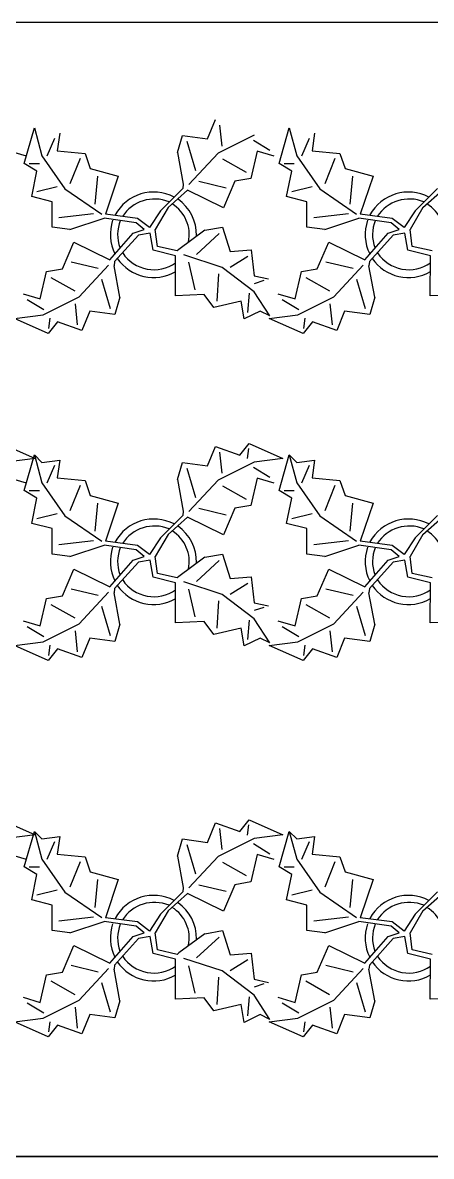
# Model space of a CAD drawing. Header units: inches. Extents: x 8624 to 20537, y 780 to 7738.
# Drawn here: x 9591.1 to 9648.1, y 7155.8 to 7313.6 of the extents above; entities that cross this region are included whole.
import ezdxf

# ---------------------------------------------------------------- set-up
doc = ezdxf.new("R2010")
doc.units = ezdxf.units.IN
doc.header["$MEASUREMENT"] = 0

msp = doc.modelspace()

# ---------------------------------------------------------------- linework, layer by layer
for p, q in [((10573.53, 7313.57), (9162.9, 7313.57)), ((10573.53, 7155.82), (9175.53, 7155.82))]:
    msp.add_line(p, q)
at = {"color": 114, "linetype": 'Continuous'}
for p, q in [((9591.36, 7293.97), (9592.78, 7298.92)), ((9592.78, 7298.92), (9593.84, 7295.03)), ((9616.9, 7297.39), (9617.99, 7300.09)), ((9618.59, 7299.29), (9618.9, 7296.39)), ((9626.86, 7293.97), (9628.28, 7298.92)), ((9628.28, 7298.92), (9629.34, 7295.03)), ((9594.55, 7295.03), (9595.61, 7297.5)), ((9596.31, 7298.21), (9595.96, 7295.73)), ((9612.7, 7295.48), (9613.4, 7297.88)), ((9613.4, 7297.88), (9616.9, 7297.39)), ((9623.4, 7297.9), (9618.4, 7295.39)), ((9630.05, 7295.03), (9631.11, 7297.5)), ((9631.81, 7298.21), (9631.46, 7295.73)), ((9591.7, 7295.01), (9589.3, 7295.7)), ((9595.96, 7295.73), (9599.85, 7295.38)), ((9614, 7297.08), (9615.21, 7292.98)), ((9623.8, 7295.7), (9622.91, 7291.9)), ((9623.3, 7297.2), (9625.6, 7295.81)), ((9626.2, 7295.01), (9623.8, 7295.7)), ((9631.46, 7295.73), (9635.35, 7295.38)), ((9593.84, 7295.03), (9597.02, 7290.43)), ((9599.14, 7294.67), (9597.73, 7291.14)), ((9599.85, 7295.38), (9600.56, 7293.26)), ((9612.7, 7295.48), (9613.51, 7291.08)), ((9618.4, 7295.39), (9614.29, 7291.05)), ((9622.31, 7292.7), (9619.01, 7294.59)), ((9629.34, 7295.03), (9632.52, 7290.43)), ((9634.64, 7294.67), (9633.23, 7291.14)), ((9635.35, 7295.38), (9636.06, 7293.26)), ((9593.13, 7292.91), (9591.36, 7293.97)), ((9592.07, 7293.97), (9593.49, 7293.97)), ((9592.42, 7289.37), (9593.13, 7292.91)), ((9600.56, 7293.26), (9604.45, 7292.2)), ((9628.63, 7292.91), (9626.86, 7293.97)), ((9627.57, 7293.97), (9628.99, 7293.97)), ((9627.92, 7289.37), (9628.63, 7292.91)), ((9636.06, 7293.26), (9639.95, 7292.2)), ((9601.26, 7288.31), (9601.62, 7292.2)), ((9604.45, 7292.2), (9602.68, 7286.9)), ((9613.51, 7291.08), (9613.45, 7290.51)), ((9615.71, 7291.49), (9619.51, 7290.59)), ((9620.71, 7291.5), (9619.12, 7287.79)), ((9622.91, 7291.9), (9620.71, 7291.5)), ((9636.76, 7288.31), (9637.12, 7292.2)), ((9639.95, 7292.2), (9638.18, 7286.9)), ((9593.13, 7290.08), (9595.96, 7290.79)), ((9597.02, 7290.43), (9602.17, 7286.91)), ((9613.45, 7290.51), (9610.33, 7287.39)), ((9611.41, 7287.85), (9614.12, 7290.28)), ((9619.12, 7287.79), (9614.12, 7290.28)), ((9628.63, 7290.08), (9631.46, 7290.79)), ((9632.52, 7290.43), (9637.67, 7286.91)), ((9648.95, 7290.51), (9645.83, 7287.39)), ((9646.91, 7287.85), (9649.62, 7290.28)), ((9595.25, 7288.66), (9592.42, 7289.37)), ((9595.25, 7285.13), (9595.25, 7288.66)), ((9611.41, 7287.85), (9609.61, 7284.79)), ((9630.75, 7288.66), (9627.92, 7289.37)), ((9630.75, 7285.13), (9630.75, 7288.66)), ((9646.91, 7287.85), (9645.11, 7284.79)), ((9601.03, 7286.98), (9596.19, 7286.4)), ((9597.73, 7284.77), (9602.49, 7286.35)), ((9606.97, 7285.7), (9602.49, 7286.35)), ((9607.14, 7286.33), (9602.68, 7286.9)), ((9608.8, 7285.05), (9607.14, 7286.33)), ((9610.33, 7287.39), (9608.8, 7285.05)), ((9636.53, 7286.98), (9631.69, 7286.4)), ((9633.23, 7284.77), (9637.99, 7286.35)), ((9642.47, 7285.7), (9637.99, 7286.35)), ((9642.64, 7286.33), (9638.18, 7286.9)), ((9644.3, 7285.05), (9642.64, 7286.33)), ((9645.83, 7287.39), (9644.3, 7285.05)), ((9597.73, 7284.77), (9595.25, 7285.13)), ((9606.56, 7284.26), (9608.09, 7284.79)), ((9608.09, 7284.79), (9606.97, 7285.7)), ((9609.92, 7282.44), (9609.61, 7284.79)), ((9616.51, 7284.68), (9612.91, 7282.02)), ((9616.51, 7284.68), (9618.97, 7285.1)), ((9618.97, 7285.1), (9620.07, 7281.74)), ((9633.23, 7284.77), (9630.75, 7285.13)), ((9642.06, 7284.26), (9643.59, 7284.79)), ((9643.59, 7284.79), (9642.47, 7285.7)), ((9645.42, 7282.44), (9645.11, 7284.79)), ((9603.29, 7280.55), (9606.56, 7284.26)), ((9607.27, 7284), (9603.95, 7280.32)), ((9608.9, 7284.26), (9607.27, 7284)), ((9609.31, 7281.92), (9608.9, 7284.26)), ((9618.52, 7284.21), (9615.37, 7281.33)), ((9638.79, 7280.55), (9642.06, 7284.26)), ((9642.77, 7284), (9639.45, 7280.32)), ((9644.4, 7284.26), (9642.77, 7284)), ((9644.81, 7281.92), (9644.4, 7284.26)), ((9596.69, 7279.33), (9598.28, 7283.04)), ((9598.28, 7283.04), (9603.29, 7280.55)), ((9612.46, 7281.13), (9609.31, 7281.92)), ((9609.92, 7282.44), (9609.92, 7282.44)), ((9612.69, 7281.8), (9609.92, 7282.44)), ((9612.91, 7282.02), (9612.69, 7281.8)), ((9620.07, 7281.74), (9622.98, 7281.94)), ((9622.98, 7281.94), (9623.4, 7278.36)), ((9632.19, 7279.33), (9633.78, 7283.04)), ((9633.78, 7283.04), (9638.79, 7280.55)), ((9647.96, 7281.13), (9644.81, 7281.92)), ((9645.42, 7282.44), (9645.42, 7282.44)), ((9648.19, 7281.8), (9645.42, 7282.44)), ((9601.69, 7279.35), (9597.89, 7280.24)), ((9603.95, 7280.32), (9603.89, 7279.75)), ((9612.42, 7275.54), (9612.46, 7281.13)), ((9618.93, 7279.51), (9613.58, 7281.24)), ((9614.24, 7280.22), (9615.11, 7276.41)), ((9622.52, 7281.05), (9620.05, 7279.51)), ((9637.19, 7279.35), (9633.39, 7280.24)), ((9639.45, 7280.32), (9639.39, 7279.75)), ((9647.92, 7275.54), (9647.96, 7281.13)), ((9593.6, 7275.13), (9594.49, 7278.93)), ((9594.49, 7278.93), (9596.69, 7279.33)), ((9599, 7275.44), (9603.1, 7279.83)), ((9604.7, 7275.35), (9603.89, 7279.75)), ((9618.23, 7274.82), (9618.48, 7278.62)), ((9623.38, 7276.13), (9618.93, 7279.51)), ((9623.4, 7278.36), (9625.4, 7277.9)), ((9629.1, 7275.13), (9629.99, 7278.93)), ((9629.99, 7278.93), (9632.19, 7279.33)), ((9634.5, 7275.44), (9638.6, 7279.83)), ((9640.2, 7275.35), (9639.39, 7279.75)), ((9595.09, 7278.13), (9598.4, 7276.24)), ((9603.4, 7273.75), (9602.19, 7277.85)), ((9624.73, 7277.68), (9623.39, 7277.25)), ((9630.59, 7278.13), (9633.9, 7276.24)), ((9638.9, 7273.75), (9637.69, 7277.85)), ((9591.2, 7275.82), (9593.6, 7275.13)), ((9594, 7272.93), (9599, 7275.44)), ((9604.7, 7275.35), (9604, 7272.95)), ((9616.44, 7275.73), (9612.42, 7275.54)), ((9617.77, 7273.93), (9616.44, 7275.73)), ((9622.71, 7275.91), (9622.46, 7273.23)), ((9625.59, 7272.76), (9623.38, 7276.13)), ((9626.7, 7275.82), (9629.1, 7275.13)), ((9629.5, 7272.93), (9634.5, 7275.44)), ((9640.2, 7275.35), (9639.5, 7272.95)), ((9651.94, 7275.73), (9647.92, 7275.54)), ((9594.1, 7273.63), (9591.8, 7275.02)), ((9598.81, 7271.54), (9598.5, 7274.44)), ((9621.58, 7274.8), (9617.77, 7273.93)), ((9622.01, 7272.34), (9621.58, 7274.8)), ((9629.6, 7273.63), (9627.3, 7275.02)), ((9634.31, 7271.54), (9634, 7274.44)), ((9590, 7272.42), (9594, 7272.93)), ((9594.71, 7270.33), (9590, 7272.42)), ((9594.81, 7271.03), (9595, 7272.43)), ((9600.5, 7273.44), (9599.41, 7270.74)), ((9604, 7272.95), (9600.5, 7273.44)), ((9624.25, 7273.44), (9622.01, 7272.34)), ((9625.59, 7272.76), (9624.25, 7273.44)), ((9625.5, 7272.42), (9629.5, 7272.93)), ((9630.21, 7270.33), (9625.5, 7272.42)), ((9630.31, 7271.03), (9630.5, 7272.43)), ((9636, 7273.44), (9634.91, 7270.74)), ((9639.5, 7272.95), (9636, 7273.44)), ((9596, 7271.93), (9594.71, 7270.33)), ((9599.41, 7270.74), (9596, 7271.93)), ((9631.5, 7271.93), (9630.21, 7270.33)), ((9634.91, 7270.74), (9631.5, 7271.93)), ((9588.19, 7255), (9592.9, 7252.91)), ((9621.4, 7253.4), (9622.69, 7255)), ((9622.69, 7255), (9627.4, 7252.91)), ((9591.36, 7248.47), (9592.78, 7253.42)), ((9592.78, 7253.42), (9593.84, 7249.53)), ((9592.78, 7253.42), (9593.84, 7252.36)), ((9616.9, 7251.89), (9617.99, 7254.59)), ((9617.99, 7254.59), (9621.4, 7253.4)), ((9618.59, 7253.79), (9618.9, 7250.89)), ((9622.59, 7254.3), (9622.4, 7252.9)), ((9626.86, 7248.47), (9628.28, 7253.42)), ((9628.28, 7253.42), (9629.34, 7249.53)), ((9628.28, 7253.42), (9629.34, 7252.36)), ((9592.9, 7252.91), (9588.9, 7252.4)), ((9593.84, 7252.36), (9596.31, 7252.71)), ((9594.55, 7249.53), (9595.61, 7252)), ((9596.31, 7252.71), (9595.96, 7250.23)), ((9612.7, 7249.98), (9613.4, 7252.38)), ((9613.4, 7252.38), (9616.9, 7251.89)), ((9614, 7251.58), (9615.21, 7247.48)), ((9623.4, 7252.4), (9618.4, 7249.89)), ((9623.3, 7251.7), (9625.6, 7250.31)), ((9627.4, 7252.91), (9623.4, 7252.4)), ((9629.34, 7252.36), (9631.81, 7252.71)), ((9630.05, 7249.53), (9631.11, 7252)), ((9631.81, 7252.71), (9631.46, 7250.23)), ((9591.7, 7249.51), (9589.3, 7250.2)), ((9595.96, 7250.23), (9599.85, 7249.88)), ((9612.7, 7249.98), (9613.51, 7245.58)), ((9623.8, 7250.2), (9622.91, 7246.4)), ((9626.2, 7249.51), (9623.8, 7250.2)), ((9631.46, 7250.23), (9635.35, 7249.88)), ((9593.13, 7247.41), (9591.36, 7248.47)), ((9592.07, 7248.47), (9593.49, 7248.47)), ((9593.84, 7249.53), (9597.02, 7244.93)), ((9599.14, 7249.17), (9597.73, 7245.64)), ((9599.85, 7249.88), (9600.56, 7247.76)), ((9618.4, 7249.89), (9614.29, 7245.55)), ((9622.31, 7247.2), (9619.01, 7249.09)), ((9628.63, 7247.41), (9626.86, 7248.47)), ((9627.57, 7248.47), (9628.99, 7248.47)), ((9629.34, 7249.53), (9632.52, 7244.93)), ((9634.64, 7249.17), (9633.23, 7245.64)), ((9635.35, 7249.88), (9636.06, 7247.76)), ((9592.42, 7243.87), (9593.13, 7247.41)), ((9600.56, 7247.76), (9604.45, 7246.7)), ((9627.92, 7243.87), (9628.63, 7247.41)), ((9636.06, 7247.76), (9639.95, 7246.7)), ((9593.13, 7244.58), (9595.96, 7245.29)), ((9601.26, 7242.81), (9601.62, 7246.7)), ((9604.45, 7246.7), (9602.68, 7241.4)), ((9613.51, 7245.58), (9613.45, 7245.01)), ((9615.71, 7245.99), (9619.51, 7245.09)), ((9620.71, 7246), (9619.12, 7242.29)), ((9622.91, 7246.4), (9620.71, 7246)), ((9628.63, 7244.58), (9631.46, 7245.29)), ((9636.76, 7242.81), (9637.12, 7246.7)), ((9639.95, 7246.7), (9638.18, 7241.4)), ((9595.25, 7243.16), (9592.42, 7243.87)), ((9597.02, 7244.93), (9602.17, 7241.41)), ((9613.45, 7245.01), (9610.33, 7241.89)), ((9611.41, 7242.35), (9614.12, 7244.78)), ((9619.12, 7242.29), (9614.12, 7244.78)), ((9630.75, 7243.16), (9627.92, 7243.87)), ((9632.52, 7244.93), (9637.67, 7241.41)), ((9648.95, 7245.01), (9645.83, 7241.89)), ((9646.91, 7242.35), (9649.62, 7244.78)), ((9595.25, 7239.63), (9595.25, 7243.16)), ((9611.41, 7242.35), (9609.61, 7239.29)), ((9630.75, 7239.63), (9630.75, 7243.16)), ((9646.91, 7242.35), (9645.11, 7239.29)), ((9601.03, 7241.48), (9596.19, 7240.9)), ((9597.73, 7239.27), (9602.49, 7240.85)), ((9606.97, 7240.2), (9602.49, 7240.85)), ((9607.14, 7240.83), (9602.68, 7241.4)), ((9608.8, 7239.55), (9607.14, 7240.83)), ((9610.33, 7241.89), (9608.8, 7239.55)), ((9636.53, 7241.48), (9631.69, 7240.9)), ((9633.23, 7239.27), (9637.99, 7240.85)), ((9642.47, 7240.2), (9637.99, 7240.85)), ((9642.64, 7240.83), (9638.18, 7241.4)), ((9644.3, 7239.55), (9642.64, 7240.83)), ((9645.83, 7241.89), (9644.3, 7239.55)), ((9597.73, 7239.27), (9595.25, 7239.63)), ((9606.56, 7238.76), (9608.09, 7239.29)), ((9608.09, 7239.29), (9606.97, 7240.2)), ((9609.92, 7236.94), (9609.61, 7239.29)), ((9616.51, 7239.18), (9612.91, 7236.52)), ((9616.51, 7239.18), (9618.97, 7239.6)), ((9618.97, 7239.6), (9620.07, 7236.24)), ((9633.23, 7239.27), (9630.75, 7239.63)), ((9642.06, 7238.76), (9643.59, 7239.29)), ((9643.59, 7239.29), (9642.47, 7240.2)), ((9645.42, 7236.94), (9645.11, 7239.29)), ((9596.69, 7233.83), (9598.28, 7237.54)), ((9598.28, 7237.54), (9603.29, 7235.05)), ((9603.29, 7235.05), (9606.56, 7238.76)), ((9607.27, 7238.5), (9603.95, 7234.82)), ((9608.9, 7238.76), (9607.27, 7238.5)), ((9609.31, 7236.42), (9608.9, 7238.76)), ((9618.52, 7238.71), (9615.37, 7235.83)), ((9632.19, 7233.83), (9633.78, 7237.54)), ((9633.78, 7237.54), (9638.79, 7235.05)), ((9638.79, 7235.05), (9642.06, 7238.76)), ((9642.77, 7238.5), (9639.45, 7234.82)), ((9644.4, 7238.76), (9642.77, 7238.5)), ((9644.81, 7236.42), (9644.4, 7238.76)), ((9612.46, 7235.63), (9609.31, 7236.42)), ((9609.92, 7236.94), (9609.92, 7236.94)), ((9612.69, 7236.3), (9609.92, 7236.94)), ((9612.91, 7236.52), (9612.69, 7236.3)), ((9618.93, 7234.01), (9613.58, 7235.74)), ((9620.07, 7236.24), (9622.98, 7236.44)), ((9622.98, 7236.44), (9623.4, 7232.86)), ((9647.96, 7235.63), (9644.81, 7236.42)), ((9645.42, 7236.94), (9645.42, 7236.94)), ((9648.19, 7236.3), (9645.42, 7236.94)), ((9601.69, 7233.85), (9597.89, 7234.74)), ((9599, 7229.94), (9603.1, 7234.33)), ((9603.95, 7234.82), (9603.89, 7234.25)), ((9604.7, 7229.85), (9603.89, 7234.25)), ((9612.42, 7230.04), (9612.46, 7235.63)), ((9614.24, 7234.72), (9615.11, 7230.91)), ((9622.52, 7235.55), (9620.05, 7234.01)), ((9637.19, 7233.85), (9633.39, 7234.74)), ((9634.5, 7229.94), (9638.6, 7234.33)), ((9639.45, 7234.82), (9639.39, 7234.25)), ((9640.2, 7229.85), (9639.39, 7234.25)), ((9647.92, 7230.04), (9647.96, 7235.63)), ((9593.6, 7229.63), (9594.49, 7233.43)), ((9594.49, 7233.43), (9596.69, 7233.83)), ((9595.09, 7232.63), (9598.4, 7230.74)), ((9618.23, 7229.32), (9618.48, 7233.12)), ((9623.38, 7230.63), (9618.93, 7234.01)), ((9623.4, 7232.86), (9625.4, 7232.4)), ((9629.1, 7229.63), (9629.99, 7233.43)), ((9629.99, 7233.43), (9632.19, 7233.83)), ((9630.59, 7232.63), (9633.9, 7230.74)), ((9603.4, 7228.25), (9602.19, 7232.35)), ((9624.73, 7232.18), (9623.39, 7231.75)), ((9638.9, 7228.25), (9637.69, 7232.35)), ((9591.2, 7230.32), (9593.6, 7229.63)), ((9594.1, 7228.13), (9591.8, 7229.52)), ((9594, 7227.43), (9599, 7229.94)), ((9604.7, 7229.85), (9604, 7227.45)), ((9616.44, 7230.23), (9612.42, 7230.04)), ((9617.77, 7228.43), (9616.44, 7230.23)), ((9622.71, 7230.41), (9622.46, 7227.73)), ((9625.59, 7227.26), (9623.38, 7230.63)), ((9626.7, 7230.32), (9629.1, 7229.63)), ((9629.6, 7228.13), (9627.3, 7229.52)), ((9629.5, 7227.43), (9634.5, 7229.94)), ((9640.2, 7229.85), (9639.5, 7227.45)), ((9651.94, 7230.23), (9647.92, 7230.04)), ((9598.81, 7226.04), (9598.5, 7228.94)), ((9600.5, 7227.94), (9599.41, 7225.24)), ((9604, 7227.45), (9600.5, 7227.94)), ((9621.58, 7229.3), (9617.77, 7228.43)), ((9622.01, 7226.84), (9621.58, 7229.3)), ((9624.25, 7227.94), (9622.01, 7226.84)), ((9625.59, 7227.26), (9624.25, 7227.94)), ((9634.31, 7226.04), (9634, 7228.94)), ((9636, 7227.94), (9634.91, 7225.24)), ((9639.5, 7227.45), (9636, 7227.94)), ((9590, 7226.92), (9594, 7227.43)), ((9594.71, 7224.83), (9590, 7226.92)), ((9596, 7226.43), (9594.71, 7224.83)), ((9594.81, 7225.53), (9595, 7226.93)), ((9599.41, 7225.24), (9596, 7226.43)), ((9625.5, 7226.92), (9629.5, 7227.43)), ((9630.21, 7224.83), (9625.5, 7226.92)), ((9631.5, 7226.43), (9630.21, 7224.83)), ((9630.31, 7225.53), (9630.5, 7226.93)), ((9634.91, 7225.24), (9631.5, 7226.43)), ((9588.19, 7202.63), (9592.9, 7200.54)), ((9621.4, 7201.02), (9622.69, 7202.63)), ((9622.69, 7202.63), (9627.4, 7200.54)), ((9591.36, 7196.09), (9592.78, 7201.04)), ((9592.78, 7201.04), (9593.84, 7197.15)), ((9592.78, 7201.04), (9593.84, 7199.98)), ((9616.9, 7199.51), (9617.99, 7202.22)), ((9617.99, 7202.22), (9621.4, 7201.02)), ((9618.59, 7201.42), (9618.9, 7198.52)), ((9622.59, 7201.93), (9622.4, 7200.53)), ((9626.86, 7196.09), (9628.28, 7201.04)), ((9628.28, 7201.04), (9629.34, 7197.15)), ((9628.28, 7201.04), (9629.34, 7199.98)), ((9592.9, 7200.54), (9588.9, 7200.03)), ((9593.84, 7199.98), (9596.31, 7200.34)), ((9594.55, 7197.15), (9595.61, 7199.63)), ((9596.31, 7200.34), (9595.96, 7197.86)), ((9612.7, 7197.6), (9613.4, 7200.01)), ((9613.4, 7200.01), (9616.9, 7199.51)), ((9623.4, 7200.03), (9618.4, 7197.52)), ((9627.4, 7200.54), (9623.4, 7200.03)), ((9629.34, 7199.98), (9631.81, 7200.34)), ((9630.05, 7197.15), (9631.11, 7199.63)), ((9631.81, 7200.34), (9631.46, 7197.86)), ((9614, 7199.21), (9615.21, 7195.11)), ((9623.3, 7199.33), (9625.6, 7197.93)), ((9591.7, 7197.13), (9589.3, 7197.83)), ((9593.84, 7197.15), (9597.02, 7192.56)), ((9595.96, 7197.86), (9599.85, 7197.51)), ((9599.14, 7196.8), (9597.73, 7193.26)), ((9599.85, 7197.51), (9600.56, 7195.39)), ((9612.7, 7197.6), (9613.51, 7193.21)), ((9618.4, 7197.52), (9614.29, 7193.17)), ((9622.31, 7194.83), (9619.01, 7196.72)), ((9623.8, 7197.83), (9622.91, 7194.03)), ((9626.2, 7197.13), (9623.8, 7197.83)), ((9629.34, 7197.15), (9632.52, 7192.56)), ((9631.46, 7197.86), (9635.35, 7197.51)), ((9634.64, 7196.8), (9633.23, 7193.26)), ((9635.35, 7197.51), (9636.06, 7195.39)), ((9593.13, 7195.03), (9591.36, 7196.09)), ((9592.07, 7196.09), (9593.49, 7196.09)), ((9592.42, 7191.5), (9593.13, 7195.03)), ((9600.56, 7195.39), (9604.45, 7194.33)), ((9628.63, 7195.03), (9626.86, 7196.09)), ((9627.57, 7196.09), (9628.99, 7196.09)), ((9627.92, 7191.5), (9628.63, 7195.03)), ((9636.06, 7195.39), (9639.95, 7194.33)), ((9601.26, 7190.44), (9601.62, 7194.33)), ((9604.45, 7194.33), (9602.68, 7189.02)), ((9613.51, 7193.21), (9613.45, 7192.64)), ((9615.71, 7193.61), (9619.51, 7192.72)), ((9620.71, 7193.62), (9619.12, 7189.92)), ((9622.91, 7194.03), (9620.71, 7193.62)), ((9636.76, 7190.44), (9637.12, 7194.33)), ((9639.95, 7194.33), (9638.18, 7189.02)), ((9593.13, 7192.2), (9595.96, 7192.91)), ((9597.02, 7192.56), (9602.17, 7189.04)), ((9613.45, 7192.64), (9610.33, 7189.52)), ((9611.41, 7189.97), (9614.12, 7192.41)), ((9619.12, 7189.92), (9614.12, 7192.41)), ((9628.63, 7192.2), (9631.46, 7192.91)), ((9632.52, 7192.56), (9637.67, 7189.04)), ((9648.95, 7192.64), (9645.83, 7189.52)), ((9646.91, 7189.97), (9649.62, 7192.41)), ((9595.25, 7190.79), (9592.42, 7191.5)), ((9595.25, 7187.25), (9595.25, 7190.79)), ((9630.75, 7190.79), (9627.92, 7191.5)), ((9630.75, 7187.25), (9630.75, 7190.79)), ((9601.03, 7189.1), (9596.19, 7188.53)), ((9597.73, 7186.9), (9602.49, 7188.48)), ((9606.97, 7187.83), (9602.49, 7188.48)), ((9607.14, 7188.45), (9602.68, 7189.02)), ((9608.8, 7187.17), (9607.14, 7188.45)), ((9610.33, 7189.52), (9608.8, 7187.17)), ((9611.41, 7189.97), (9609.61, 7186.91)), ((9636.53, 7189.1), (9631.69, 7188.53)), ((9633.23, 7186.9), (9637.99, 7188.48)), ((9642.47, 7187.83), (9637.99, 7188.48)), ((9642.64, 7188.45), (9638.18, 7189.02)), ((9644.3, 7187.17), (9642.64, 7188.45)), ((9645.83, 7189.52), (9644.3, 7187.17)), ((9646.91, 7189.97), (9645.11, 7186.91)), ((9597.73, 7186.9), (9595.25, 7187.25)), ((9606.56, 7186.39), (9608.09, 7186.91)), ((9608.09, 7186.91), (9606.97, 7187.83)), ((9609.92, 7184.56), (9609.61, 7186.91)), ((9616.51, 7186.8), (9618.97, 7187.23)), ((9618.97, 7187.23), (9620.07, 7183.87)), ((9633.23, 7186.9), (9630.75, 7187.25)), ((9642.06, 7186.39), (9643.59, 7186.91)), ((9643.59, 7186.91), (9642.47, 7187.83)), ((9645.42, 7184.56), (9645.11, 7186.91)), ((9603.29, 7182.68), (9606.56, 7186.39)), ((9607.27, 7186.13), (9603.95, 7182.44)), ((9608.9, 7186.39), (9607.27, 7186.13)), ((9609.31, 7184.04), (9608.9, 7186.39)), ((9616.51, 7186.8), (9612.91, 7184.15)), ((9618.52, 7186.34), (9615.37, 7183.46)), ((9638.79, 7182.68), (9642.06, 7186.39)), ((9642.77, 7186.13), (9639.45, 7182.44)), ((9644.4, 7186.39), (9642.77, 7186.13)), ((9644.81, 7184.04), (9644.4, 7186.39)), ((9596.69, 7181.46), (9598.28, 7185.16)), ((9598.28, 7185.16), (9603.29, 7182.68)), ((9612.46, 7183.26), (9609.31, 7184.04)), ((9609.92, 7184.56), (9609.92, 7184.56)), ((9612.69, 7183.92), (9609.92, 7184.56)), ((9612.91, 7184.15), (9612.69, 7183.92)), ((9620.07, 7183.87), (9622.98, 7184.07)), ((9622.98, 7184.07), (9623.4, 7180.49)), ((9632.19, 7181.46), (9633.78, 7185.16)), ((9633.78, 7185.16), (9638.79, 7182.68)), ((9647.96, 7183.26), (9644.81, 7184.04)), ((9645.42, 7184.56), (9645.42, 7184.56)), ((9648.19, 7183.92), (9645.42, 7184.56)), ((9601.69, 7181.47), (9597.89, 7182.36)), ((9603.95, 7182.44), (9603.89, 7181.88)), ((9612.42, 7177.67), (9612.46, 7183.26)), ((9618.93, 7181.64), (9613.58, 7183.37)), ((9614.24, 7182.35), (9615.11, 7178.54)), ((9622.52, 7183.18), (9620.05, 7181.63)), ((9637.19, 7181.47), (9633.39, 7182.36)), ((9639.45, 7182.44), (9639.39, 7181.88)), ((9647.92, 7177.67), (9647.96, 7183.26)), ((9593.6, 7177.25), (9594.49, 7181.06)), ((9594.49, 7181.06), (9596.69, 7181.46)), ((9599, 7177.57), (9603.1, 7181.96)), ((9604.7, 7177.48), (9603.89, 7181.88)), ((9618.23, 7176.95), (9618.48, 7180.75)), ((9623.38, 7178.25), (9618.93, 7181.64)), ((9629.1, 7177.25), (9629.99, 7181.06)), ((9629.99, 7181.06), (9632.19, 7181.46)), ((9634.5, 7177.57), (9638.6, 7181.96)), ((9640.2, 7177.48), (9639.39, 7181.88)), ((9595.09, 7180.26), (9598.4, 7178.36)), ((9603.4, 7175.88), (9602.19, 7179.97)), ((9624.73, 7179.81), (9623.39, 7179.37)), ((9623.4, 7180.49), (9625.4, 7180.03)), ((9630.59, 7180.26), (9633.9, 7178.36)), ((9638.9, 7175.88), (9637.69, 7179.97)), ((9591.2, 7177.95), (9593.6, 7177.25)), ((9594, 7175.05), (9599, 7177.57)), ((9604.7, 7177.48), (9604, 7175.08)), ((9616.44, 7177.86), (9612.42, 7177.67)), ((9617.77, 7176.06), (9616.44, 7177.86)), ((9622.71, 7178.03), (9622.46, 7175.35)), ((9625.59, 7174.88), (9623.38, 7178.25)), ((9626.7, 7177.95), (9629.1, 7177.25)), ((9629.5, 7175.05), (9634.5, 7177.57)), ((9640.2, 7177.48), (9639.5, 7175.08)), ((9651.94, 7177.86), (9647.92, 7177.67)), ((9594.1, 7175.75), (9591.8, 7177.15)), ((9598.81, 7173.66), (9598.5, 7176.56)), ((9621.58, 7176.93), (9617.77, 7176.06)), ((9622.01, 7174.46), (9621.58, 7176.93)), ((9629.6, 7175.75), (9627.3, 7177.15)), ((9634.31, 7173.66), (9634, 7176.56)), ((9590, 7174.54), (9594, 7175.05)), ((9594.71, 7172.46), (9590, 7174.54)), ((9594.81, 7173.16), (9595, 7174.56)), ((9600.5, 7175.57), (9599.41, 7172.87)), ((9604, 7175.08), (9600.5, 7175.57)), ((9624.25, 7175.56), (9622.01, 7174.46)), ((9625.59, 7174.88), (9624.25, 7175.56)), ((9625.5, 7174.54), (9629.5, 7175.05)), ((9630.21, 7172.46), (9625.5, 7174.54)), ((9630.31, 7173.16), (9630.5, 7174.56)), ((9636, 7175.57), (9634.91, 7172.87)), ((9639.5, 7175.08), (9636, 7175.57)), ((9596, 7174.06), (9594.71, 7172.46)), ((9599.41, 7172.87), (9596, 7174.06)), ((9631.5, 7174.06), (9630.21, 7172.46)), ((9634.91, 7172.87), (9631.5, 7174.06))]:
    msp.add_line(p, q, dxfattribs=at)
at = {"color": 73}
msp.add_line((9175.53, 7155.82), (9874.53, 7155.82), dxfattribs=at)
at = {"color": 114, "linetype": 'Continuous'}
for centre, radius, start, end in [((9609.41, 7283.85), 6.15, 62.5812, 151.2714), ((9644.91, 7283.85), 6.15, 62.5812, 151.2714), ((9609.5, 7283.74), 5.29, 67.3711, 147.472), ((9609.36, 7284.07), 5, 348.1647, 58.6725), ((9609.36, 7284.07), 6, 358.6147, 55.1169), ((9645, 7283.74), 5.29, 67.3711, 147.472), ((9644.86, 7284.07), 5, 348.1647, 58.6725), ((9609.49, 7284.1), 6.13, 161.2017, 206.0918), ((9609.66, 7284.07), 5.28, 158.4094, 200.0301), ((9644.99, 7284.1), 6.13, 161.2017, 206.0918), ((9645.16, 7284.07), 5.28, 158.4094, 200.0301), ((9609.45, 7284.44), 5.25, 213.8219, 304.9414), ((9644.95, 7284.44), 5.25, 213.8219, 304.9414), ((9609.39, 7284.23), 6.13, 214.3757, 300.1028), ((9644.89, 7284.23), 6.13, 214.3757, 300.1028), ((9609.41, 7238.35), 6.15, 62.5812, 151.2714), ((9644.91, 7238.35), 6.15, 62.5812, 151.2714), ((9609.5, 7238.24), 5.29, 67.3711, 147.472), ((9609.36, 7238.57), 5, 348.1647, 58.6725), ((9609.36, 7238.57), 6, 358.6147, 55.1169), ((9645, 7238.24), 5.29, 67.3711, 147.472), ((9644.86, 7238.57), 5, 348.1647, 58.6725), ((9609.49, 7238.6), 6.13, 161.2017, 206.0918), ((9609.66, 7238.57), 5.28, 158.4094, 200.0301), ((9644.99, 7238.6), 6.13, 161.2017, 206.0918), ((9645.16, 7238.57), 5.28, 158.4094, 200.0301), ((9609.45, 7238.94), 5.25, 213.8219, 304.9414), ((9644.95, 7238.94), 5.25, 213.8219, 304.9414), ((9609.39, 7238.73), 6.13, 214.3757, 300.1028), ((9644.89, 7238.73), 6.13, 214.3757, 300.1028), ((9609.41, 7185.98), 6.15, 62.5812, 151.2714), ((9644.91, 7185.98), 6.15, 62.5812, 151.2714), ((9609.5, 7185.87), 5.29, 67.3711, 147.472), ((9609.36, 7186.19), 5, 348.1647, 58.6725), ((9609.36, 7186.19), 6, 358.6147, 55.1169), ((9645, 7185.87), 5.29, 67.3711, 147.472), ((9644.86, 7186.19), 5, 348.1647, 58.6725), ((9609.49, 7186.22), 6.13, 161.2017, 206.0918), ((9609.66, 7186.19), 5.28, 158.4094, 200.0301), ((9644.99, 7186.22), 6.13, 161.2017, 206.0918), ((9645.16, 7186.19), 5.28, 158.4094, 200.0301), ((9609.39, 7186.36), 6.13, 214.3757, 300.1028), ((9609.45, 7186.57), 5.25, 213.8219, 304.9414), ((9644.89, 7186.36), 6.13, 214.3757, 300.1028), ((9644.95, 7186.57), 5.25, 213.8219, 304.9414)]:
    msp.add_arc(centre, radius, start, end, dxfattribs=at)

doc.saveas('drawing.dxf')
